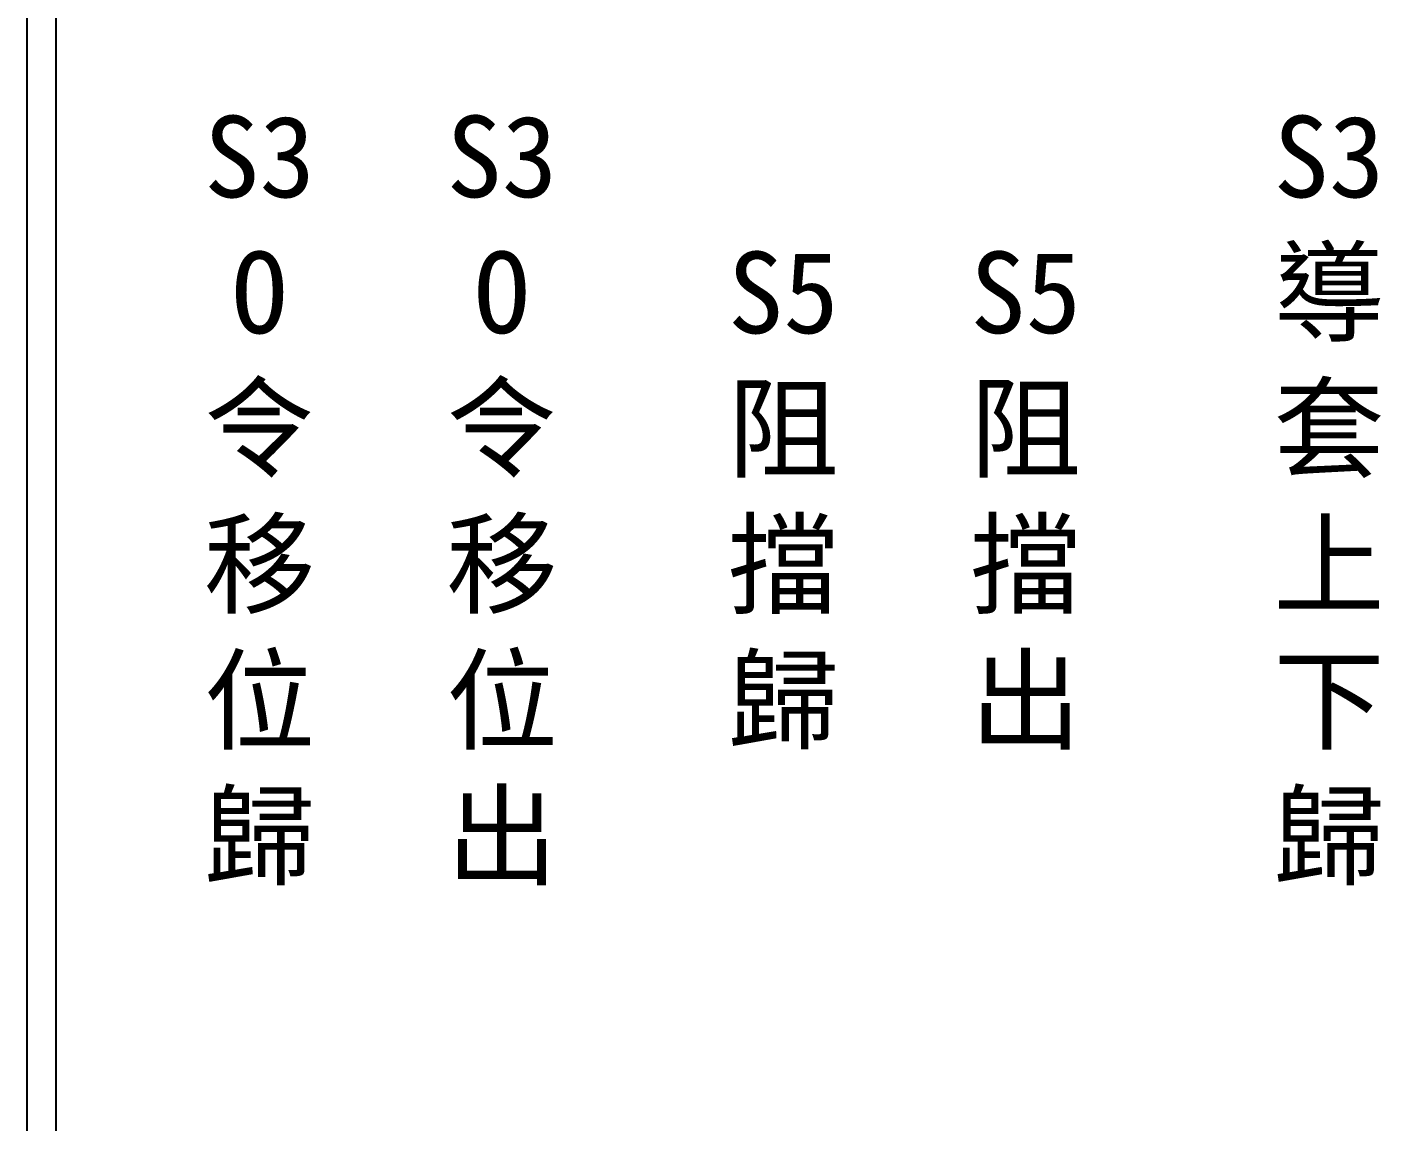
# Model space of a CAD drawing. Extents: x 275 to 562, y 265 to 469.
# Drawn here: x 274.9 to 333, y 311.9 to 358.9 of the extents above; entities that cross this region are included whole.
import ezdxf

# ---------------------------------------------------------------- set-up
doc = ezdxf.new("R2010")
doc.units = 0
doc.layers.add('圖框層', color=7, linetype='CONTINUOUS')
doc.layers.add('標尺寸層', color=3, linetype='CONTINUOUS')
doc.styles.add('CNS', font='romanc.shx', dxfattribs={"bigfont": 'chineset.shx'})

msp = doc.modelspace()

# ---------------------------------------------------------------- linework, layer by layer
at = {"layer": '圖框層', "color": 7}
for p, q in [((274.898, 264.945), (274.898, 468.914)), ((276.148, 266.195), (276.148, 467.665))]:
    msp.add_line(p, q, dxfattribs=at)

# ---------------------------------------------------------------- texts
at = {"layer": '標尺寸層', "color": 7, "char_height": 3.5, "width": 4.96081, "attachment_point": 5, "style": 'CNS'}
for s, insert in [('{\\fDFKai-SB|b0|i0|c136|p65;S3\\PO令移位歸}', (284.88, 338.618)), ('{\\fDFKai-SB|b0|i0|c136|p65;S3\\PO令移位出}', (295.286, 338.618)), ('{\\fDFKai-SB|b0|i0|c136|p65;S3\\P導套上下歸}', (330.796, 338.618)), ('{\\fDFKai-SB|b0|i0|c136|p65;S5阻擋歸}', (307.369, 338.618)), ('{\\fDFKai-SB|b0|i0|c136|p65;S5阻擋出}', (317.775, 338.618))]:
    msp.add_mtext(s, dxfattribs=dict(at, insert=insert))

doc.saveas('drawing.dxf')
